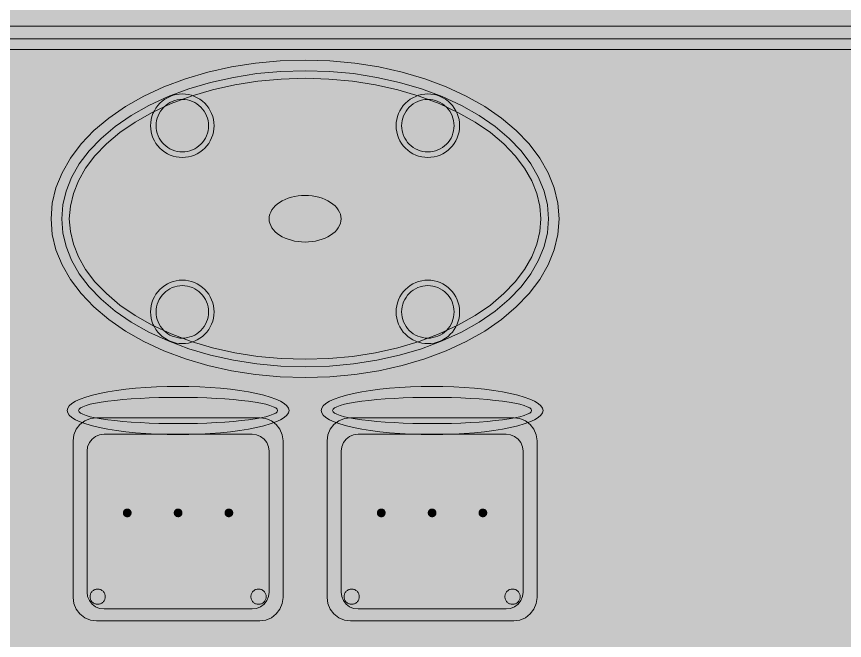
# Model space of a CAD drawing. Header units: metres. Extents: x 2172.2 to 2210.6, y 415.3 to 458.1.
# Drawn here: x 2189.83 to 2191.785, y 451.395 to 452.869 of the extents above; entities that cross this region are included whole.
import ezdxf

# ---------------------------------------------------------------- set-up
doc = ezdxf.new("R2010")
doc.units = ezdxf.units.M
for name, color, linetype, lineweight in [('NC_N1_BANQUETTES', 7, 'CONTINUOUS', 13), ('NC_N1_CHAIRS', 7, 'CONTINUOUS', 13), ('NC_N1_FLOOR_DECOR', 32, 'CONTINUOUS', 13), ('NC_N1_TABLES', 7, 'CONTINUOUS', 13)]:
    doc.layers.add(name, color=color, linetype=linetype, lineweight=lineweight)

# ---------------------------------------------------------------- blocks, each defined once
blk = doc.blocks.new('NC_N1_MIXED_FLOOR_TRIANGLE_L_1')
at = {"true_color": 0xeff0ee}
h = blk.add_hatch(color=256, dxfattribs=at)
h.dxf.hatch_style = 1
h.paths.add_polyline_path([(3.3202, 19.4236), (3.3203, 19.423), (3.3205, 19.4212), (3.3209, 19.4188), (3.3217, 19.4165), (3.3226, 19.4142), (3.3238, 19.412), (3.3251, 19.41), (3.3267, 19.4081), (3.3284, 19.4064), (3.3303, 19.4048), (3.3323, 19.4034), (3.3345, 19.4023), (3.3368, 19.4013), (3.3391, 19.4006), (3.3415, 19.4001), (3.344, 19.3999), (3.3598, 19.3991), (3.3611, 19.3991), (3.4514, 19.3991), (3.4514, 11.707), (-4.3727, 19.5311), (3.3194, 19.5311), (3.3194, 19.4968), (3.3194, 19.4407), (3.3195, 19.4395), (3.3199, 19.4308)])
blk = doc.blocks.new('NC_N1_TRIANGLE_L_BANQUETTE')
at = {"true_color": 0x778fa0}
h = blk.add_hatch(color=256, dxfattribs=at)
h.dxf.hatch_style = 1
h.paths.add_polyline_path([(0.027, 0.92), (0.027, 0.929), (0.035, 0.929), (0.035, 1), (0.027, 1), (0.027, 1.009), (0.035, 1.009), (0.035, 1.08), (0.027, 1.08), (0.027, 1.089), (0.035, 1.089), (0.035, 1.16), (0.027, 1.16), (0.027, 1.169), (0.035, 1.169), (0.035, 1.24), (0.027, 1.24), (0.027, 1.249), (0.035, 1.249), (0.035, 1.32), (0.027, 1.32), (0.027, 1.329), (0.035, 1.329), (0.035, 1.4), (0.027, 1.4), (0.027, 1.409), (0.035, 1.409), (0.035, 1.48), (0.027, 1.48), (0.027, 1.489), (0.035, 1.489), (0.035, 1.56), (0.027, 1.56), (0.027, 1.569), (0.035, 1.569), (0.035, 1.64), (0.027, 1.64), (0.027, 1.649), (0.035, 1.649), (0.035, 1.72), (0.027, 1.72), (0.027, 1.729), (0.035, 1.729), (0.035, 1.8), (0.027, 1.8), (0.027, 1.809), (0.035, 1.809), (0.035, 1.88), (0.027, 1.88), (0.027, 1.889), (0.035, 1.889), (0.035, 1.96), (0.027, 1.96), (0.027, 1.969), (0.035, 1.969), (0.035, 2.04), (0.027, 2.04), (0.027, 2.049), (0.035, 2.049), (0.035, 2.12), (0.027, 2.12), (0.027, 2.129), (0.035, 2.129), (0.035, 2.2), (0.027, 2.2), (0.027, 2.209), (0.035, 2.209), (0.035, 2.28), (0.027, 2.28), (0.027, 2.289), (0.035, 2.289), (0.035, 2.36), (0.027, 2.36), (0.027, 2.369), (0.035, 2.369), (0.035, 2.44), (0.027, 2.44), (0.027, 2.449), (0.035, 2.449), (0.035, 2.52), (0.027, 2.52), (0.027, 2.529), (0.035, 2.529), (0.035, 2.6), (0.027, 2.6), (0.027, 2.609), (0.035, 2.609), (0.035, 2.68), (0.027, 2.68), (0.027, 2.689), (0.035, 2.689), (0.035, 2.76), (0.027, 2.76), (0.027, 2.769), (0.035, 2.769), (0.035, 2.84), (0.027, 2.84), (0.027, 2.849), (0.035, 2.849), (0.035, 2.92), (0.027, 2.92), (0.027, 2.929), (0.035, 2.929), (0.035, 3), (0.027, 3), (0.027, 3.009), (0.035, 3.009), (0.035, 3.08), (0.027, 3.08), (0.027, 3.089), (0.035, 3.089), (0.035, 3.16), (0.027, 3.16), (0.027, 3.169), (0.035, 3.169), (0.035, 3.24), (0.027, 3.24), (0.027, 3.249), (0.035, 3.249), (0.035, 3.32), (0.027, 3.32), (0.027, 3.329), (0.035, 3.329), (0.035, 3.4), (0.027, 3.4), (0.027, 3.409), (0.035, 3.409), (0.035, 3.48), (0.027, 3.48), (0.027, 3.489), (0.035, 3.489), (0.035, 3.56), (0.027, 3.56), (0.027, 3.569), (0.035, 3.569), (0.035, 3.64), (0.027, 3.64), (0.027, 3.649), (0.035, 3.649), (0.035, 3.72), (0.027, 3.72), (0.027, 3.729), (0.035, 3.729), (0.035, 3.8), (0.027, 3.8), (0.027, 3.809), (0.035, 3.809), (0.035, 3.88), (0.027, 3.88), (0.027, 3.889), (0.035, 3.889), (0.035, 3.96), (0.027, 3.96), (0.027, 3.969), (0.035, 3.969), (0.035, 4.04), (0.027, 4.04), (0.027, 4.049), (0.035, 4.049), (0.035, 4.12), (0.027, 4.12), (0.027, 4.129), (0.035, 4.129), (0.035, 4.2), (0.027, 4.2), (0.027, 4.209), (0.035, 4.209), (0.035, 4.28), (0.027, 4.28), (0.027, 4.289), (0.035, 4.289), (0.035, 4.35), (0.8, 4.35), (0.8, 0.8), (4.35, 0.8), (4.35, 0.035), (4.289, 0.035), (4.289, 0.027), (4.28, 0.027), (4.28, 0.035), (4.209, 0.035), (4.209, 0.027), (4.2, 0.027), (4.2, 0.035), (4.129, 0.035), (4.129, 0.027), (4.12, 0.027), (4.12, 0.035), (4.049, 0.035), (4.049, 0.027), (4.04, 0.027), (4.04, 0.035), (3.969, 0.035), (3.969, 0.027), (3.96, 0.027), (3.96, 0.035), (3.889, 0.035), (3.889, 0.027), (3.88, 0.027), (3.88, 0.035), (3.809, 0.035), (3.809, 0.027), (3.8, 0.027), (3.8, 0.035), (3.729, 0.035), (3.729, 0.027), (3.72, 0.027), (3.72, 0.035), (3.649, 0.035), (3.649, 0.027), (3.64, 0.027), (3.64, 0.035), (3.569, 0.035), (3.569, 0.027), (3.56, 0.027), (3.56, 0.035), (3.489, 0.035), (3.489, 0.027), (3.48, 0.027), (3.48, 0.035), (3.409, 0.035), (3.409, 0.027), (3.4, 0.027), (3.4, 0.035), (3.329, 0.035), (3.329, 0.027), (3.32, 0.027), (3.32, 0.035), (3.249, 0.035), (3.249, 0.027), (3.24, 0.027), (3.24, 0.035), (3.169, 0.035), (3.169, 0.027), (3.16, 0.027), (3.16, 0.035), (3.089, 0.035), (3.089, 0.027), (3.08, 0.027), (3.08, 0.035), (3.009, 0.035), (3.009, 0.027), (3, 0.027), (3, 0.035), (2.929, 0.035), (2.929, 0.027), (2.92, 0.027), (2.92, 0.035), (2.849, 0.035), (2.849, 0.027), (2.84, 0.027), (2.84, 0.035), (2.769, 0.035), (2.769, 0.027), (2.76, 0.027), (2.76, 0.035), (2.689, 0.035), (2.689, 0.027), (2.68, 0.027), (2.68, 0.035), (2.609, 0.035), (2.609, 0.027), (2.6, 0.027), (2.6, 0.035), (2.529, 0.035), (2.529, 0.027), (2.52, 0.027), (2.52, 0.035), (2.449, 0.035), (2.449, 0.027), (2.44, 0.027), (2.44, 0.035), (2.369, 0.035), (2.369, 0.027), (2.36, 0.027), (2.36, 0.035), (2.289, 0.035), (2.289, 0.027), (2.28, 0.027), (2.28, 0.035), (2.209, 0.035), (2.209, 0.027), (2.2, 0.027), (2.2, 0.035), (2.129, 0.035), (2.129, 0.027), (2.12, 0.027), (2.12, 0.035), (2.049, 0.035), (2.049, 0.027), (2.04, 0.027), (2.04, 0.035), (1.969, 0.035), (1.969, 0.027), (1.96, 0.027), (1.96, 0.035), (1.889, 0.035), (1.889, 0.027), (1.88, 0.027), (1.88, 0.035), (1.809, 0.035), (1.809, 0.027), (1.8, 0.027), (1.8, 0.035), (1.729, 0.035), (1.729, 0.027), (1.72, 0.027), (1.72, 0.035), (1.649, 0.035), (1.649, 0.027), (1.64, 0.027), (1.64, 0.035), (1.569, 0.035), (1.569, 0.027), (1.56, 0.027), (1.56, 0.035), (1.489, 0.035), (1.489, 0.027), (1.48, 0.027), (1.48, 0.035), (1.409, 0.035), (1.409, 0.027), (1.4, 0.027), (1.4, 0.035), (1.329, 0.035), (1.329, 0.027), (1.32, 0.027), (1.32, 0.035), (1.249, 0.035), (1.249, 0.027), (1.24, 0.027), (1.24, 0.035), (1.169, 0.035), (1.169, 0.027), (1.16, 0.027), (1.16, 0.035), (1.089, 0.035), (1.089, 0.027), (1.08, 0.027), (1.08, 0.035), (1.009, 0.035), (1.009, 0.027), (1, 0.027), (1, 0.035), (0.929, 0.035), (0.929, 0.027), (0.92, 0.027), (0.92, 0.035), (0.849, 0.035), (0.849, 0.027), (0.84, 0.027), (0.84, 0.035), (0.769, 0.035), (0.769, 0.027), (0.76, 0.027), (0.76, 0.035), (0.689, 0.035), (0.689, 0.027), (0.68, 0.027), (0.68, 0.035), (0.609, 0.035), (0.609, 0.027), (0.6, 0.027), (0.6, 0.035), (0.529, 0.035), (0.529, 0.027), (0.52, 0.027), (0.52, 0.035), (0.45, 0.035), (0.45, 0.048), (0.448, 0.048), (0.448, 0.092), (0.45, 0.092), (0.45, 0.45), (0.035, 0.45), (0.035, 0.52), (0.027, 0.52), (0.027, 0.529), (0.035, 0.529), (0.035, 0.6), (0.027, 0.6), (0.027, 0.609), (0.035, 0.609), (0.035, 0.68), (0.027, 0.68), (0.027, 0.689), (0.035, 0.689), (0.035, 0.76), (0.027, 0.76), (0.027, 0.769), (0.035, 0.769), (0.035, 0.84), (0.027, 0.84), (0.027, 0.849), (0.035, 0.849), (0.035, 0.92)])
at = {"color": 0, "linetype": 'CONTINUOUS', "lineweight": -2, "true_color": 0x2d3540}
blk.add_lwpolyline([(0.8, 4.35), (0.8, 0.8), (4.35, 0.8)], dxfattribs=at)
at = {"color": 0, "linetype": 'CONTINUOUS', "lineweight": -2, "true_color": 0xa38246}
for points in [[(0.775, 4.325), (0.775, 0.8), (0.7751, 0.7975), (0.7755, 0.7951), (0.7761, 0.7927), (0.7769, 0.7904), (0.778, 0.7882), (0.7792, 0.7861), (0.7807, 0.7841), (0.7823, 0.7823), (0.7841, 0.7807), (0.7861, 0.7792), (0.7882, 0.778), (0.7904, 0.7769), (0.7927, 0.7761), (0.7951, 0.7755), (0.7975, 0.7751), (0.8, 0.775), (4.325, 0.775)], [(0.745, 4.295), (0.745, 0.8), (0.7453, 0.7946), (0.7461, 0.7893), (0.7474, 0.784), (0.7492, 0.779), (0.7515, 0.7741), (0.7543, 0.7694), (0.7575, 0.7651), (0.7611, 0.7611), (0.7651, 0.7575), (0.7694, 0.7543), (0.7741, 0.7515), (0.779, 0.7492), (0.784, 0.7474), (0.7893, 0.7461), (0.7946, 0.7453), (0.8, 0.745), (4.295, 0.745)]]:
    blk.add_lwpolyline(points, dxfattribs=at)
blk = doc.blocks.new('NC_N1_DINING_2')
at = {"true_color": 0xf6f5ef}
h = blk.add_hatch(color=256, dxfattribs=at)
h.dxf.hatch_style = 1
h.paths.add_polyline_path([(0.6, 0), (0.5971, 0.0368), (0.5885, 0.0732), (0.5742, 0.1089), (0.5543, 0.1435), (0.5292, 0.1768), (0.4989, 0.2083), (0.4638, 0.2379), (0.4243, 0.2652), (0.3806, 0.2899), (0.3333, 0.3118), (0.2828, 0.3307), (0.2296, 0.3465), (0.1742, 0.3589), (0.1171, 0.3678), (0.0588, 0.3732), (0, 0.375), (-0.0588, 0.3732), (-0.1171, 0.3678), (-0.1742, 0.3589), (-0.2296, 0.3465), (-0.2828, 0.3307), (-0.3333, 0.3118), (-0.3806, 0.2899), (-0.4243, 0.2652), (-0.4638, 0.2379), (-0.4989, 0.2083), (-0.5292, 0.1768), (-0.5543, 0.1435), (-0.5742, 0.1089), (-0.5885, 0.0732), (-0.5971, 0.0368), (-0.6, 0), (-0.5971, -0.0368), (-0.5885, -0.0732), (-0.5742, -0.1089), (-0.5543, -0.1435), (-0.5292, -0.1768), (-0.4989, -0.2083), (-0.4638, -0.2379), (-0.4243, -0.2652), (-0.3806, -0.2899), (-0.3333, -0.3118), (-0.2828, -0.3307), (-0.2296, -0.3465), (-0.1742, -0.3589), (-0.1171, -0.3678), (-0.0588, -0.3732), (0, -0.375), (0.0588, -0.3732), (0.1171, -0.3678), (0.1742, -0.3589), (0.2296, -0.3465), (0.2828, -0.3307), (0.3333, -0.3118), (0.3806, -0.2899), (0.4243, -0.2652), (0.4638, -0.2379), (0.4989, -0.2083), (0.5292, -0.1768), (0.5543, -0.1435), (0.5742, -0.1089), (0.5885, -0.0732), (0.5971, -0.0368)])
at = {"color": 0, "linetype": 'CONTINUOUS', "lineweight": -2, "true_color": 0x2d3540}
blk.add_lwpolyline([(0.6, 0), (0.5971, 0.0368), (0.5885, 0.0732), (0.5742, 0.1089), (0.5543, 0.1435), (0.5292, 0.1768), (0.4989, 0.2083), (0.4638, 0.2379), (0.4243, 0.2652), (0.3806, 0.2899), (0.3333, 0.3118), (0.2828, 0.3307), (0.2296, 0.3465), (0.1742, 0.3589), (0.1171, 0.3678), (0.0588, 0.3732), (0, 0.375), (-0.0588, 0.3732), (-0.1171, 0.3678), (-0.1742, 0.3589), (-0.2296, 0.3465), (-0.2828, 0.3307), (-0.3333, 0.3118), (-0.3806, 0.2899), (-0.4243, 0.2652), (-0.4638, 0.2379), (-0.4989, 0.2083), (-0.5292, 0.1768), (-0.5543, 0.1435), (-0.5742, 0.1089), (-0.5885, 0.0732), (-0.5971, 0.0368), (-0.6, 0), (-0.5971, -0.0368), (-0.5885, -0.0732), (-0.5742, -0.1089), (-0.5543, -0.1435), (-0.5292, -0.1768), (-0.4989, -0.2083), (-0.4638, -0.2379), (-0.4243, -0.2652), (-0.3806, -0.2899), (-0.3333, -0.3118), (-0.2828, -0.3307), (-0.2296, -0.3465), (-0.1742, -0.3589), (-0.1171, -0.3678), (-0.0588, -0.3732), (0, -0.375), (0.0588, -0.3732), (0.1171, -0.3678), (0.1742, -0.3589), (0.2296, -0.3465), (0.2828, -0.3307), (0.3333, -0.3118), (0.3806, -0.2899), (0.4243, -0.2652), (0.4638, -0.2379), (0.4989, -0.2083), (0.5292, -0.1768), (0.5543, -0.1435), (0.5742, -0.1089), (0.5885, -0.0732), (0.5971, -0.0368)], close=True, dxfattribs=at)
at = {"color": 0, "linetype": 'CONTINUOUS', "lineweight": -2, "true_color": 0xa38246}
for points in [[(0.5749, 0), (0.5723, -0.0329), (0.5646, -0.0656), (0.5516, -0.0979), (0.5334, -0.1297), (0.5101, -0.1605), (0.4818, -0.1901), (0.4486, -0.218), (0.411, -0.244), (0.3692, -0.2676), (0.3237, -0.2887), (0.2749, -0.307), (0.2233, -0.3222), (0.1695, -0.3343), (0.114, -0.343), (0.0573, -0.3482), (0, -0.35), (-0.0573, -0.3482), (-0.114, -0.343), (-0.1695, -0.3343), (-0.2233, -0.3222), (-0.2749, -0.307), (-0.3237, -0.2887), (-0.3692, -0.2676), (-0.411, -0.244), (-0.4486, -0.218), (-0.4818, -0.1901), (-0.5101, -0.1605), (-0.5334, -0.1297), (-0.5516, -0.0979), (-0.5646, -0.0656), (-0.5723, -0.0329), (-0.5749, 0), (-0.5723, 0.0329), (-0.5646, 0.0656), (-0.5516, 0.0979), (-0.5334, 0.1297), (-0.5101, 0.1605), (-0.4818, 0.1901), (-0.4486, 0.218), (-0.411, 0.244), (-0.3692, 0.2676), (-0.3237, 0.2887), (-0.2749, 0.307), (-0.2233, 0.3222), (-0.1695, 0.3343), (-0.114, 0.343), (-0.0573, 0.3482), (0, 0.35), (0.0573, 0.3482), (0.114, 0.343), (0.1695, 0.3343), (0.2233, 0.3222), (0.2749, 0.307), (0.3237, 0.2887), (0.3692, 0.2676), (0.411, 0.244), (0.4486, 0.218), (0.4818, 0.1901), (0.5101, 0.1605), (0.5334, 0.1297), (0.5516, 0.0979), (0.5646, 0.0656), (0.5723, 0.0329)], [(0.5569, 0), (0.5545, -0.0301), (0.5474, -0.0601), (0.5354, -0.0901), (0.5184, -0.1198), (0.4964, -0.1488), (0.4694, -0.1769), (0.4377, -0.2037), (0.4014, -0.2287), (0.361, -0.2516), (0.3167, -0.2721), (0.2692, -0.2899), (0.2188, -0.3048), (0.1661, -0.3166), (0.1117, -0.3251), (0.0562, -0.3303), (0, -0.332), (-0.0562, -0.3303), (-0.1117, -0.3251), (-0.1661, -0.3166), (-0.2188, -0.3048), (-0.2692, -0.2899), (-0.3167, -0.2721), (-0.361, -0.2516), (-0.4014, -0.2287), (-0.4377, -0.2037), (-0.4694, -0.1769), (-0.4964, -0.1488), (-0.5184, -0.1198), (-0.5354, -0.0901), (-0.5474, -0.0601), (-0.5545, -0.0301), (-0.5569, 0), (-0.5545, 0.0301), (-0.5474, 0.0601), (-0.5354, 0.0901), (-0.5184, 0.1198), (-0.4964, 0.1488), (-0.4694, 0.1769), (-0.4377, 0.2037), (-0.4014, 0.2287), (-0.361, 0.2516), (-0.3167, 0.2721), (-0.2692, 0.2899), (-0.2188, 0.3048), (-0.1661, 0.3166), (-0.1117, 0.3251), (-0.0562, 0.3303), (0, 0.332), (0.0562, 0.3303), (0.1117, 0.3251), (0.1661, 0.3166), (0.2188, 0.3048), (0.2692, 0.2899), (0.3167, 0.2721), (0.361, 0.2516), (0.4014, 0.2287), (0.4377, 0.2037), (0.4694, 0.1769), (0.4964, 0.1488), (0.5184, 0.1198), (0.5354, 0.0901), (0.5474, 0.0601), (0.5545, 0.0301)], [(-0.228, 0.22), (-0.2283, 0.2139), (-0.2292, 0.2079), (-0.2307, 0.202), (-0.2327, 0.1963), (-0.2353, 0.1908), (-0.2384, 0.1856), (-0.2421, 0.1807), (-0.2462, 0.1762), (-0.2507, 0.1721), (-0.2556, 0.1684), (-0.2608, 0.1653), (-0.2663, 0.1627), (-0.272, 0.1607), (-0.2779, 0.1592), (-0.2839, 0.1583), (-0.29, 0.158), (-0.2961, 0.1583), (-0.3021, 0.1592), (-0.308, 0.1607), (-0.3137, 0.1627), (-0.3192, 0.1653), (-0.3244, 0.1684), (-0.3293, 0.1721), (-0.3338, 0.1762), (-0.3379, 0.1807), (-0.3416, 0.1856), (-0.3447, 0.1908), (-0.3473, 0.1963), (-0.3493, 0.202), (-0.3508, 0.2079), (-0.3517, 0.2139), (-0.352, 0.22), (-0.3517, 0.2261), (-0.3508, 0.2321), (-0.3493, 0.238), (-0.3473, 0.2437), (-0.3447, 0.2492), (-0.3416, 0.2544), (-0.3379, 0.2593), (-0.3338, 0.2638), (-0.3293, 0.2679), (-0.3244, 0.2716), (-0.3192, 0.2747), (-0.3137, 0.2773), (-0.308, 0.2793), (-0.3021, 0.2808), (-0.2961, 0.2817), (-0.29, 0.282), (-0.2839, 0.2817), (-0.2779, 0.2808), (-0.272, 0.2793), (-0.2663, 0.2773), (-0.2608, 0.2747), (-0.2556, 0.2716), (-0.2507, 0.2679), (-0.2462, 0.2638), (-0.2421, 0.2593), (-0.2384, 0.2544), (-0.2353, 0.2492), (-0.2327, 0.2437), (-0.2307, 0.238), (-0.2292, 0.2321), (-0.2283, 0.2261)], [(0.352, 0.22), (0.3517, 0.2139), (0.3508, 0.2079), (0.3493, 0.202), (0.3473, 0.1963), (0.3447, 0.1908), (0.3416, 0.1856), (0.3379, 0.1807), (0.3338, 0.1762), (0.3293, 0.1721), (0.3244, 0.1684), (0.3192, 0.1653), (0.3137, 0.1627), (0.308, 0.1607), (0.3021, 0.1592), (0.2961, 0.1583), (0.29, 0.158), (0.2839, 0.1583), (0.2779, 0.1592), (0.272, 0.1607), (0.2663, 0.1627), (0.2608, 0.1653), (0.2556, 0.1684), (0.2507, 0.1721), (0.2462, 0.1762), (0.2421, 0.1807), (0.2384, 0.1856), (0.2353, 0.1908), (0.2327, 0.1963), (0.2307, 0.202), (0.2292, 0.2079), (0.2283, 0.2139), (0.228, 0.22), (0.2283, 0.2261), (0.2292, 0.2321), (0.2307, 0.238), (0.2327, 0.2437), (0.2353, 0.2492), (0.2384, 0.2544), (0.2421, 0.2593), (0.2462, 0.2638), (0.2507, 0.2679), (0.2556, 0.2716), (0.2608, 0.2747), (0.2663, 0.2773), (0.272, 0.2793), (0.2779, 0.2808), (0.2839, 0.2817), (0.29, 0.282), (0.2961, 0.2817), (0.3021, 0.2808), (0.308, 0.2793), (0.3137, 0.2773), (0.3192, 0.2747), (0.3244, 0.2716), (0.3293, 0.2679), (0.3338, 0.2638), (0.3379, 0.2593), (0.3416, 0.2544), (0.3447, 0.2492), (0.3473, 0.2437), (0.3493, 0.238), (0.3508, 0.2321), (0.3517, 0.2261)], [(0.085, 0), (0.0846, 0.0054), (0.0834, 0.0107), (0.0813, 0.016), (0.0785, 0.021), (0.075, 0.0259), (0.0707, 0.0306), (0.0657, 0.0349), (0.0601, 0.0389), (0.0539, 0.0425), (0.0472, 0.0457), (0.0401, 0.0485), (0.0325, 0.0508), (0.0247, 0.0526), (0.0166, 0.0539), (0.0083, 0.0547), (0, 0.055), (-0.0083, 0.0547), (-0.0166, 0.0539), (-0.0247, 0.0526), (-0.0325, 0.0508), (-0.0401, 0.0485), (-0.0472, 0.0457), (-0.0539, 0.0425), (-0.0601, 0.0389), (-0.0657, 0.0349), (-0.0707, 0.0306), (-0.075, 0.0259), (-0.0785, 0.021), (-0.0813, 0.016), (-0.0834, 0.0107), (-0.0846, 0.0054), (-0.085, 0), (-0.0846, -0.0054), (-0.0834, -0.0107), (-0.0813, -0.016), (-0.0785, -0.021), (-0.075, -0.0259), (-0.0707, -0.0306), (-0.0657, -0.0349), (-0.0601, -0.0389), (-0.0539, -0.0425), (-0.0472, -0.0457), (-0.0401, -0.0485), (-0.0325, -0.0508), (-0.0247, -0.0526), (-0.0166, -0.0539), (-0.0083, -0.0547), (0, -0.055), (0.0083, -0.0547), (0.0166, -0.0539), (0.0247, -0.0526), (0.0325, -0.0508), (0.0401, -0.0485), (0.0472, -0.0457), (0.0539, -0.0425), (0.0601, -0.0389), (0.0657, -0.0349), (0.0707, -0.0306), (0.075, -0.0259), (0.0785, -0.021), (0.0813, -0.016), (0.0834, -0.0107), (0.0846, -0.0054)], [(-0.228, -0.22), (-0.2283, -0.2261), (-0.2292, -0.2321), (-0.2307, -0.238), (-0.2327, -0.2437), (-0.2353, -0.2492), (-0.2384, -0.2544), (-0.2421, -0.2593), (-0.2462, -0.2638), (-0.2507, -0.2679), (-0.2556, -0.2716), (-0.2608, -0.2747), (-0.2663, -0.2773), (-0.272, -0.2793), (-0.2779, -0.2808), (-0.2839, -0.2817), (-0.29, -0.282), (-0.2961, -0.2817), (-0.3021, -0.2808), (-0.308, -0.2793), (-0.3137, -0.2773), (-0.3192, -0.2747), (-0.3244, -0.2716), (-0.3293, -0.2679), (-0.3338, -0.2638), (-0.3379, -0.2593), (-0.3416, -0.2544), (-0.3447, -0.2492), (-0.3473, -0.2437), (-0.3493, -0.238), (-0.3508, -0.2321), (-0.3517, -0.2261), (-0.352, -0.22), (-0.3517, -0.2139), (-0.3508, -0.2079), (-0.3493, -0.202), (-0.3473, -0.1963), (-0.3447, -0.1908), (-0.3416, -0.1856), (-0.3379, -0.1807), (-0.3338, -0.1762), (-0.3293, -0.1721), (-0.3244, -0.1684), (-0.3192, -0.1653), (-0.3137, -0.1627), (-0.308, -0.1607), (-0.3021, -0.1592), (-0.2961, -0.1583), (-0.29, -0.158), (-0.2839, -0.1583), (-0.2779, -0.1592), (-0.272, -0.1607), (-0.2663, -0.1627), (-0.2608, -0.1653), (-0.2556, -0.1684), (-0.2507, -0.1721), (-0.2462, -0.1762), (-0.2421, -0.1807), (-0.2384, -0.1856), (-0.2353, -0.1908), (-0.2327, -0.1963), (-0.2307, -0.202), (-0.2292, -0.2079), (-0.2283, -0.2139)], [(0.352, -0.22), (0.3517, -0.2261), (0.3508, -0.2321), (0.3493, -0.238), (0.3473, -0.2437), (0.3447, -0.2492), (0.3416, -0.2544), (0.3379, -0.2593), (0.3338, -0.2638), (0.3293, -0.2679), (0.3244, -0.2716), (0.3192, -0.2747), (0.3137, -0.2773), (0.308, -0.2793), (0.3021, -0.2808), (0.2961, -0.2817), (0.29, -0.282), (0.2839, -0.2817), (0.2779, -0.2808), (0.272, -0.2793), (0.2663, -0.2773), (0.2608, -0.2747), (0.2556, -0.2716), (0.2507, -0.2679), (0.2462, -0.2638), (0.2421, -0.2593), (0.2384, -0.2544), (0.2353, -0.2492), (0.2327, -0.2437), (0.2307, -0.238), (0.2292, -0.2321), (0.2283, -0.2261), (0.228, -0.22), (0.2283, -0.2139), (0.2292, -0.2079), (0.2307, -0.202), (0.2327, -0.1963), (0.2353, -0.1908), (0.2384, -0.1856), (0.2421, -0.1807), (0.2462, -0.1762), (0.2507, -0.1721), (0.2556, -0.1684), (0.2608, -0.1653), (0.2663, -0.1627), (0.272, -0.1607), (0.2779, -0.1592), (0.2839, -0.1583), (0.29, -0.158), (0.2961, -0.1583), (0.3021, -0.1592), (0.308, -0.1607), (0.3137, -0.1627), (0.3192, -0.1653), (0.3244, -0.1684), (0.3293, -0.1721), (0.3338, -0.1762), (0.3379, -0.1807), (0.3416, -0.1856), (0.3447, -0.1908), (0.3473, -0.1963), (0.3493, -0.202), (0.3508, -0.2079), (0.3517, -0.2139)]]:
    blk.add_lwpolyline(points, close=True, dxfattribs=at)
at = {"color": 0, "linetype": 'CONTINUOUS', "lineweight": -2, "true_color": 0x89939a}
for points in [[(-0.215, 0.22), (-0.2154, 0.2126), (-0.2164, 0.2054), (-0.2182, 0.1982), (-0.2207, 0.1913), (-0.2239, 0.1846), (-0.2276, 0.1783), (-0.232, 0.1724), (-0.237, 0.167), (-0.2424, 0.162), (-0.2483, 0.1576), (-0.2546, 0.1539), (-0.2613, 0.1507), (-0.2682, 0.1482), (-0.2754, 0.1464), (-0.2826, 0.1454), (-0.29, 0.145), (-0.2974, 0.1454), (-0.3046, 0.1464), (-0.3118, 0.1482), (-0.3187, 0.1507), (-0.3254, 0.1539), (-0.3317, 0.1576), (-0.3376, 0.162), (-0.343, 0.167), (-0.348, 0.1724), (-0.3524, 0.1783), (-0.3561, 0.1846), (-0.3593, 0.1913), (-0.3618, 0.1982), (-0.3636, 0.2054), (-0.3646, 0.2126), (-0.365, 0.22), (-0.3646, 0.2274), (-0.3636, 0.2346), (-0.3618, 0.2418), (-0.3593, 0.2487), (-0.3561, 0.2554), (-0.3524, 0.2617), (-0.348, 0.2676), (-0.343, 0.273), (-0.3376, 0.278), (-0.3317, 0.2824), (-0.3254, 0.2861), (-0.3187, 0.2893), (-0.3118, 0.2918), (-0.3046, 0.2936), (-0.2974, 0.2946), (-0.29, 0.295), (-0.2826, 0.2946), (-0.2754, 0.2936), (-0.2682, 0.2918), (-0.2613, 0.2893), (-0.2546, 0.2861), (-0.2483, 0.2824), (-0.2424, 0.278), (-0.237, 0.273), (-0.232, 0.2676), (-0.2276, 0.2617), (-0.2239, 0.2554), (-0.2207, 0.2487), (-0.2182, 0.2418), (-0.2164, 0.2346), (-0.2154, 0.2274)], [(0.365, 0.22), (0.3646, 0.2126), (0.3636, 0.2054), (0.3618, 0.1982), (0.3593, 0.1913), (0.3561, 0.1846), (0.3524, 0.1783), (0.348, 0.1724), (0.343, 0.167), (0.3376, 0.162), (0.3317, 0.1576), (0.3254, 0.1539), (0.3187, 0.1507), (0.3118, 0.1482), (0.3046, 0.1464), (0.2974, 0.1454), (0.29, 0.145), (0.2826, 0.1454), (0.2754, 0.1464), (0.2682, 0.1482), (0.2613, 0.1507), (0.2546, 0.1539), (0.2483, 0.1576), (0.2424, 0.162), (0.237, 0.167), (0.232, 0.1724), (0.2276, 0.1783), (0.2239, 0.1846), (0.2207, 0.1913), (0.2182, 0.1982), (0.2164, 0.2054), (0.2154, 0.2126), (0.215, 0.22), (0.2154, 0.2274), (0.2164, 0.2346), (0.2182, 0.2418), (0.2207, 0.2487), (0.2239, 0.2554), (0.2276, 0.2617), (0.232, 0.2676), (0.237, 0.273), (0.2424, 0.278), (0.2483, 0.2824), (0.2546, 0.2861), (0.2613, 0.2893), (0.2682, 0.2918), (0.2754, 0.2936), (0.2826, 0.2946), (0.29, 0.295), (0.2974, 0.2946), (0.3046, 0.2936), (0.3118, 0.2918), (0.3187, 0.2893), (0.3254, 0.2861), (0.3317, 0.2824), (0.3376, 0.278), (0.343, 0.273), (0.348, 0.2676), (0.3524, 0.2617), (0.3561, 0.2554), (0.3593, 0.2487), (0.3618, 0.2418), (0.3636, 0.2346), (0.3646, 0.2274)], [(-0.215, -0.22), (-0.2154, -0.2274), (-0.2164, -0.2346), (-0.2182, -0.2418), (-0.2207, -0.2487), (-0.2239, -0.2554), (-0.2276, -0.2617), (-0.232, -0.2676), (-0.237, -0.273), (-0.2424, -0.278), (-0.2483, -0.2824), (-0.2546, -0.2861), (-0.2613, -0.2893), (-0.2682, -0.2918), (-0.2754, -0.2936), (-0.2826, -0.2946), (-0.29, -0.295), (-0.2974, -0.2946), (-0.3046, -0.2936), (-0.3118, -0.2918), (-0.3187, -0.2893), (-0.3254, -0.2861), (-0.3317, -0.2824), (-0.3376, -0.278), (-0.343, -0.273), (-0.348, -0.2676), (-0.3524, -0.2617), (-0.3561, -0.2554), (-0.3593, -0.2487), (-0.3618, -0.2418), (-0.3636, -0.2346), (-0.3646, -0.2274), (-0.365, -0.22), (-0.3646, -0.2126), (-0.3636, -0.2054), (-0.3618, -0.1982), (-0.3593, -0.1913), (-0.3561, -0.1846), (-0.3524, -0.1783), (-0.348, -0.1724), (-0.343, -0.167), (-0.3376, -0.162), (-0.3317, -0.1576), (-0.3254, -0.1539), (-0.3187, -0.1507), (-0.3118, -0.1482), (-0.3046, -0.1464), (-0.2974, -0.1454), (-0.29, -0.145), (-0.2826, -0.1454), (-0.2754, -0.1464), (-0.2682, -0.1482), (-0.2613, -0.1507), (-0.2546, -0.1539), (-0.2483, -0.1576), (-0.2424, -0.162), (-0.237, -0.167), (-0.232, -0.1724), (-0.2276, -0.1783), (-0.2239, -0.1846), (-0.2207, -0.1913), (-0.2182, -0.1982), (-0.2164, -0.2054), (-0.2154, -0.2126)], [(0.365, -0.22), (0.3646, -0.2274), (0.3636, -0.2346), (0.3618, -0.2418), (0.3593, -0.2487), (0.3561, -0.2554), (0.3524, -0.2617), (0.348, -0.2676), (0.343, -0.273), (0.3376, -0.278), (0.3317, -0.2824), (0.3254, -0.2861), (0.3187, -0.2893), (0.3118, -0.2918), (0.3046, -0.2936), (0.2974, -0.2946), (0.29, -0.295), (0.2826, -0.2946), (0.2754, -0.2936), (0.2682, -0.2918), (0.2613, -0.2893), (0.2546, -0.2861), (0.2483, -0.2824), (0.2424, -0.278), (0.237, -0.273), (0.232, -0.2676), (0.2276, -0.2617), (0.2239, -0.2554), (0.2207, -0.2487), (0.2182, -0.2418), (0.2164, -0.2346), (0.2154, -0.2274), (0.215, -0.22), (0.2154, -0.2126), (0.2164, -0.2054), (0.2182, -0.1982), (0.2207, -0.1913), (0.2239, -0.1846), (0.2276, -0.1783), (0.232, -0.1724), (0.237, -0.167), (0.2424, -0.162), (0.2483, -0.1576), (0.2546, -0.1539), (0.2613, -0.1507), (0.2682, -0.1482), (0.2754, -0.1464), (0.2826, -0.1454), (0.29, -0.145), (0.2974, -0.1454), (0.3046, -0.1464), (0.3118, -0.1482), (0.3187, -0.1507), (0.3254, -0.1539), (0.3317, -0.1576), (0.3376, -0.162), (0.343, -0.167), (0.348, -0.1724), (0.3524, -0.1783), (0.3561, -0.1846), (0.3593, -0.1913), (0.3618, -0.1982), (0.3636, -0.2054), (0.3646, -0.2126)]]:
    blk.add_lwpolyline(points, close=True, dxfattribs=at)
blk = doc.blocks.new('NC_N1_CHAIR_IVORY')
at = {"true_color": 0xf6f5ef}
h = blk.add_hatch(color=256, dxfattribs=at)
h.dxf.hatch_style = 1
h.paths.add_polyline_path([(0.262, 0.222), (0.2607, 0.2276), (0.257, 0.2331), (0.2507, 0.2385), (0.2421, 0.2438), (0.2311, 0.2489), (0.2178, 0.2537), (0.2025, 0.2582), (0.1853, 0.2623), (0.1662, 0.2661), (0.1456, 0.2694), (0.1235, 0.2723), (0.1003, 0.2747), (0.0761, 0.2765), (0.0511, 0.2779), (0.0257, 0.2787), (0, 0.279), (-0.0257, 0.2787), (-0.0511, 0.2779), (-0.0761, 0.2765), (-0.1003, 0.2747), (-0.1235, 0.2723), (-0.1456, 0.2694), (-0.1662, 0.2661), (-0.1853, 0.2623), (-0.2025, 0.2582), (-0.2178, 0.2537), (-0.2311, 0.2489), (-0.2421, 0.2438), (-0.2507, 0.2385), (-0.257, 0.2331), (-0.2607, 0.2276), (-0.262, 0.222), (-0.2607, 0.2164), (-0.257, 0.2109), (-0.2507, 0.2055), (-0.2421, 0.2002), (-0.2311, 0.1951), (-0.2178, 0.1903), (-0.2025, 0.1858), (-0.1853, 0.1817), (-0.1662, 0.1779), (-0.1456, 0.1746), (-0.1235, 0.1717), (-0.1003, 0.1693), (-0.0761, 0.1675), (-0.0511, 0.1661), (-0.0257, 0.1653), (0, 0.165), (0.0257, 0.1653), (0.0511, 0.1661), (0.0761, 0.1675), (0.1003, 0.1693), (0.1235, 0.1717), (0.1456, 0.1746), (0.1662, 0.1779), (0.1853, 0.1817), (0.2025, 0.1858), (0.2178, 0.1903), (0.2311, 0.1951), (0.2421, 0.2002), (0.2507, 0.2055), (0.257, 0.2109), (0.2607, 0.2164)])
at = {"true_color": 0xdbe4e9}
h = blk.add_hatch(color=256, dxfattribs=at)
h.dxf.hatch_style = 1
h.paths.add_polyline_path([(0.193, -0.275), (-0.193, -0.275), (-0.2072, -0.2731), (-0.2205, -0.2676), (-0.2319, -0.2589), (-0.2406, -0.2475), (-0.2461, -0.2342), (-0.248, -0.22), (-0.248, 0.15), (-0.2461, 0.1642), (-0.2406, 0.1775), (-0.2319, 0.1889), (-0.2205, 0.1976), (-0.2072, 0.2031), (-0.193, 0.205), (0.193, 0.205), (0.2072, 0.2031), (0.2205, 0.1976), (0.2319, 0.1889), (0.2406, 0.1775), (0.2461, 0.1642), (0.248, 0.15), (0.248, -0.22), (0.2461, -0.2342), (0.2406, -0.2475), (0.2319, -0.2589), (0.2205, -0.2676), (0.2072, -0.2731)])
at = {"true_color": 0xa38246}
h = blk.add_hatch(color=256, dxfattribs=at)
h.dxf.hatch_style = 1
h.paths.add_polyline_path([(-0.111, -0.02), (-0.111, -0.0209), (-0.1112, -0.0218), (-0.1114, -0.0226), (-0.1117, -0.0234), (-0.1121, -0.0242), (-0.1125, -0.025), (-0.113, -0.0257), (-0.1136, -0.0264), (-0.1143, -0.027), (-0.115, -0.0275), (-0.1158, -0.0279), (-0.1166, -0.0283), (-0.1174, -0.0286), (-0.1182, -0.0288), (-0.1191, -0.029), (-0.12, -0.029), (-0.1209, -0.029), (-0.1218, -0.0288), (-0.1226, -0.0286), (-0.1234, -0.0283), (-0.1242, -0.0279), (-0.125, -0.0275), (-0.1257, -0.027), (-0.1264, -0.0264), (-0.127, -0.0257), (-0.1275, -0.025), (-0.1279, -0.0242), (-0.1283, -0.0234), (-0.1286, -0.0226), (-0.1288, -0.0218), (-0.129, -0.0209), (-0.129, -0.02), (-0.129, -0.0191), (-0.1288, -0.0182), (-0.1286, -0.0174), (-0.1283, -0.0166), (-0.1279, -0.0158), (-0.1275, -0.015), (-0.127, -0.0143), (-0.1264, -0.0136), (-0.1257, -0.013), (-0.125, -0.0125), (-0.1242, -0.0121), (-0.1234, -0.0117), (-0.1226, -0.0114), (-0.1218, -0.0112), (-0.1209, -0.011), (-0.12, -0.011), (-0.1191, -0.011), (-0.1182, -0.0112), (-0.1174, -0.0114), (-0.1166, -0.0117), (-0.1158, -0.0121), (-0.115, -0.0125), (-0.1143, -0.013), (-0.1136, -0.0136), (-0.113, -0.0143), (-0.1125, -0.015), (-0.1121, -0.0158), (-0.1117, -0.0166), (-0.1114, -0.0174), (-0.1112, -0.0182), (-0.111, -0.0191)])
h = blk.add_hatch(color=256, dxfattribs=at)
h.dxf.hatch_style = 1
h.paths.add_polyline_path([(0.009, -0.02), (0.009, -0.0209), (0.0088, -0.0218), (0.0086, -0.0226), (0.0083, -0.0234), (0.0079, -0.0242), (0.0075, -0.025), (0.007, -0.0257), (0.0064, -0.0264), (0.0057, -0.027), (0.005, -0.0275), (0.0042, -0.0279), (0.0034, -0.0283), (0.0026, -0.0286), (0.0018, -0.0288), (0.0009, -0.029), (0, -0.029), (-0.0009, -0.029), (-0.0018, -0.0288), (-0.0026, -0.0286), (-0.0034, -0.0283), (-0.0042, -0.0279), (-0.005, -0.0275), (-0.0057, -0.027), (-0.0064, -0.0264), (-0.007, -0.0257), (-0.0075, -0.025), (-0.0079, -0.0242), (-0.0083, -0.0234), (-0.0086, -0.0226), (-0.0088, -0.0218), (-0.009, -0.0209), (-0.009, -0.02), (-0.009, -0.0191), (-0.0088, -0.0182), (-0.0086, -0.0174), (-0.0083, -0.0166), (-0.0079, -0.0158), (-0.0075, -0.015), (-0.007, -0.0143), (-0.0064, -0.0136), (-0.0057, -0.013), (-0.005, -0.0125), (-0.0042, -0.0121), (-0.0034, -0.0117), (-0.0026, -0.0114), (-0.0018, -0.0112), (-0.0009, -0.011), (0, -0.011), (0.0009, -0.011), (0.0018, -0.0112), (0.0026, -0.0114), (0.0034, -0.0117), (0.0042, -0.0121), (0.005, -0.0125), (0.0057, -0.013), (0.0064, -0.0136), (0.007, -0.0143), (0.0075, -0.015), (0.0079, -0.0158), (0.0083, -0.0166), (0.0086, -0.0174), (0.0088, -0.0182), (0.009, -0.0191)])
h = blk.add_hatch(color=256, dxfattribs=at)
h.dxf.hatch_style = 1
h.paths.add_polyline_path([(0.129, -0.02), (0.129, -0.0209), (0.1288, -0.0218), (0.1286, -0.0226), (0.1283, -0.0234), (0.1279, -0.0242), (0.1275, -0.025), (0.127, -0.0257), (0.1264, -0.0264), (0.1257, -0.027), (0.125, -0.0275), (0.1242, -0.0279), (0.1234, -0.0283), (0.1226, -0.0286), (0.1218, -0.0288), (0.1209, -0.029), (0.12, -0.029), (0.1191, -0.029), (0.1182, -0.0288), (0.1174, -0.0286), (0.1166, -0.0283), (0.1158, -0.0279), (0.115, -0.0275), (0.1143, -0.027), (0.1136, -0.0264), (0.113, -0.0257), (0.1125, -0.025), (0.1121, -0.0242), (0.1117, -0.0234), (0.1114, -0.0226), (0.1112, -0.0218), (0.111, -0.0209), (0.111, -0.02), (0.111, -0.0191), (0.1112, -0.0182), (0.1114, -0.0174), (0.1117, -0.0166), (0.1121, -0.0158), (0.1125, -0.015), (0.113, -0.0143), (0.1136, -0.0136), (0.1143, -0.013), (0.115, -0.0125), (0.1158, -0.0121), (0.1166, -0.0117), (0.1174, -0.0114), (0.1182, -0.0112), (0.1191, -0.011), (0.12, -0.011), (0.1209, -0.011), (0.1218, -0.0112), (0.1226, -0.0114), (0.1234, -0.0117), (0.1242, -0.0121), (0.125, -0.0125), (0.1257, -0.013), (0.1264, -0.0136), (0.127, -0.0143), (0.1275, -0.015), (0.1279, -0.0158), (0.1283, -0.0166), (0.1286, -0.0174), (0.1288, -0.0182), (0.129, -0.0191)])
h = blk.add_hatch(color=256, dxfattribs=at)
h.dxf.hatch_style = 1
h.paths.add_polyline_path([(-0.172, -0.218), (-0.1721, -0.2198), (-0.1723, -0.2215), (-0.1728, -0.2232), (-0.1734, -0.2249), (-0.1741, -0.2265), (-0.175, -0.228), (-0.1761, -0.2294), (-0.1773, -0.2307), (-0.1786, -0.2319), (-0.18, -0.233), (-0.1815, -0.2339), (-0.1831, -0.2346), (-0.1848, -0.2352), (-0.1865, -0.2357), (-0.1882, -0.2359), (-0.19, -0.236), (-0.1918, -0.2359), (-0.1935, -0.2357), (-0.1952, -0.2352), (-0.1969, -0.2346), (-0.1985, -0.2339), (-0.2, -0.233), (-0.2014, -0.2319), (-0.2027, -0.2307), (-0.2039, -0.2294), (-0.205, -0.228), (-0.2059, -0.2265), (-0.2066, -0.2249), (-0.2072, -0.2232), (-0.2077, -0.2215), (-0.2079, -0.2198), (-0.208, -0.218), (-0.2079, -0.2162), (-0.2077, -0.2145), (-0.2072, -0.2128), (-0.2066, -0.2111), (-0.2059, -0.2095), (-0.205, -0.208), (-0.2039, -0.2066), (-0.2027, -0.2053), (-0.2014, -0.2041), (-0.2, -0.203), (-0.1985, -0.2021), (-0.1969, -0.2014), (-0.1952, -0.2008), (-0.1935, -0.2003), (-0.1918, -0.2001), (-0.19, -0.2), (-0.1882, -0.2001), (-0.1865, -0.2003), (-0.1848, -0.2008), (-0.1831, -0.2014), (-0.1815, -0.2021), (-0.18, -0.203), (-0.1786, -0.2041), (-0.1773, -0.2053), (-0.1761, -0.2066), (-0.175, -0.208), (-0.1741, -0.2095), (-0.1734, -0.2111), (-0.1728, -0.2128), (-0.1723, -0.2145), (-0.1721, -0.2162)])
h = blk.add_hatch(color=256, dxfattribs=at)
h.dxf.hatch_style = 1
h.paths.add_polyline_path([(0.208, -0.218), (0.2079, -0.2198), (0.2077, -0.2215), (0.2072, -0.2232), (0.2066, -0.2249), (0.2059, -0.2265), (0.205, -0.228), (0.2039, -0.2294), (0.2027, -0.2307), (0.2014, -0.2319), (0.2, -0.233), (0.1985, -0.2339), (0.1969, -0.2346), (0.1952, -0.2352), (0.1935, -0.2357), (0.1918, -0.2359), (0.19, -0.236), (0.1882, -0.2359), (0.1865, -0.2357), (0.1848, -0.2352), (0.1831, -0.2346), (0.1815, -0.2339), (0.18, -0.233), (0.1786, -0.2319), (0.1773, -0.2307), (0.1761, -0.2294), (0.175, -0.228), (0.1741, -0.2265), (0.1734, -0.2249), (0.1728, -0.2232), (0.1723, -0.2215), (0.1721, -0.2198), (0.172, -0.218), (0.1721, -0.2162), (0.1723, -0.2145), (0.1728, -0.2128), (0.1734, -0.2111), (0.1741, -0.2095), (0.175, -0.208), (0.1761, -0.2066), (0.1773, -0.2053), (0.1786, -0.2041), (0.18, -0.203), (0.1815, -0.2021), (0.1831, -0.2014), (0.1848, -0.2008), (0.1865, -0.2003), (0.1882, -0.2001), (0.19, -0.2), (0.1918, -0.2001), (0.1935, -0.2003), (0.1952, -0.2008), (0.1969, -0.2014), (0.1985, -0.2021), (0.2, -0.203), (0.2014, -0.2041), (0.2027, -0.2053), (0.2039, -0.2066), (0.205, -0.208), (0.2059, -0.2095), (0.2066, -0.2111), (0.2072, -0.2128), (0.2077, -0.2145), (0.2079, -0.2162)])
at = {"color": 0, "linetype": 'CONTINUOUS', "lineweight": -2, "true_color": 0x2d3540}
for points in [[(0.262, 0.222), (0.2607, 0.2276), (0.257, 0.2331), (0.2507, 0.2385), (0.2421, 0.2438), (0.2311, 0.2489), (0.2178, 0.2537), (0.2025, 0.2582), (0.1853, 0.2623), (0.1662, 0.2661), (0.1456, 0.2694), (0.1235, 0.2723), (0.1003, 0.2747), (0.0761, 0.2765), (0.0511, 0.2779), (0.0257, 0.2787), (0, 0.279), (-0.0257, 0.2787), (-0.0511, 0.2779), (-0.0761, 0.2765), (-0.1003, 0.2747), (-0.1235, 0.2723), (-0.1456, 0.2694), (-0.1662, 0.2661), (-0.1853, 0.2623), (-0.2025, 0.2582), (-0.2178, 0.2537), (-0.2311, 0.2489), (-0.2421, 0.2438), (-0.2507, 0.2385), (-0.257, 0.2331), (-0.2607, 0.2276), (-0.262, 0.222), (-0.2607, 0.2164), (-0.257, 0.2109), (-0.2507, 0.2055), (-0.2421, 0.2002), (-0.2311, 0.1951), (-0.2178, 0.1903), (-0.2025, 0.1858), (-0.1853, 0.1817), (-0.1662, 0.1779), (-0.1456, 0.1746), (-0.1235, 0.1717), (-0.1003, 0.1693), (-0.0761, 0.1675), (-0.0511, 0.1661), (-0.0257, 0.1653), (0, 0.165), (0.0257, 0.1653), (0.0511, 0.1661), (0.0761, 0.1675), (0.1003, 0.1693), (0.1235, 0.1717), (0.1456, 0.1746), (0.1662, 0.1779), (0.1853, 0.1817), (0.2025, 0.1858), (0.2178, 0.1903), (0.2311, 0.1951), (0.2421, 0.2002), (0.2507, 0.2055), (0.257, 0.2109), (0.2607, 0.2164)], [(0.193, -0.275), (-0.193, -0.275), (-0.2072, -0.2731), (-0.2205, -0.2676), (-0.2319, -0.2589), (-0.2406, -0.2475), (-0.2461, -0.2342), (-0.248, -0.22), (-0.248, 0.15), (-0.2461, 0.1642), (-0.2406, 0.1775), (-0.2319, 0.1889), (-0.2205, 0.1976), (-0.2072, 0.2031), (-0.193, 0.205), (0.193, 0.205), (0.2072, 0.2031), (0.2205, 0.1976), (0.2319, 0.1889), (0.2406, 0.1775), (0.2461, 0.1642), (0.248, 0.15), (0.248, -0.22), (0.2461, -0.2342), (0.2406, -0.2475), (0.2319, -0.2589), (0.2205, -0.2676), (0.2072, -0.2731)]]:
    blk.add_lwpolyline(points, close=True, dxfattribs=at)
at = {"color": 0, "linetype": 'CONTINUOUS', "lineweight": -2, "true_color": 0xa38246}
for points in [[(0.235, 0.222), (0.2339, 0.225), (0.2305, 0.228), (0.2249, 0.231), (0.2171, 0.2339), (0.2073, 0.2366), (0.1954, 0.2392), (0.1817, 0.2417), (0.1662, 0.2439), (0.1491, 0.246), (0.1306, 0.2478), (0.1108, 0.2493), (0.0899, 0.2506), (0.0682, 0.2517), (0.0458, 0.2524), (0.023, 0.2529), (0, 0.253), (-0.023, 0.2529), (-0.0458, 0.2524), (-0.0682, 0.2517), (-0.0899, 0.2506), (-0.1108, 0.2493), (-0.1306, 0.2478), (-0.1491, 0.246), (-0.1662, 0.2439), (-0.1817, 0.2417), (-0.1954, 0.2392), (-0.2073, 0.2366), (-0.2171, 0.2339), (-0.2249, 0.231), (-0.2305, 0.228), (-0.2339, 0.225), (-0.235, 0.222), (-0.2339, 0.219), (-0.2305, 0.216), (-0.2249, 0.213), (-0.2171, 0.2101), (-0.2073, 0.2074), (-0.1954, 0.2048), (-0.1817, 0.2023), (-0.1662, 0.2001), (-0.1491, 0.198), (-0.1306, 0.1962), (-0.1108, 0.1947), (-0.0899, 0.1934), (-0.0682, 0.1923), (-0.0458, 0.1916), (-0.023, 0.1911), (0, 0.191), (0.023, 0.1911), (0.0458, 0.1916), (0.0682, 0.1923), (0.0899, 0.1934), (0.1108, 0.1947), (0.1306, 0.1962), (0.1491, 0.198), (0.1662, 0.2001), (0.1817, 0.2023), (0.1954, 0.2048), (0.2073, 0.2074), (0.2171, 0.2101), (0.2249, 0.213), (0.2305, 0.216), (0.2339, 0.219)], [(0.175, -0.247), (-0.175, -0.247), (-0.1854, -0.2456), (-0.195, -0.2416), (-0.2033, -0.2353), (-0.2096, -0.227), (-0.2136, -0.2174), (-0.215, -0.207), (-0.215, 0.126), (-0.2136, 0.1364), (-0.2096, 0.146), (-0.2033, 0.1543), (-0.195, 0.1606), (-0.1854, 0.1646), (-0.175, 0.166), (0.175, 0.166), (0.1854, 0.1646), (0.195, 0.1606), (0.2033, 0.1543), (0.2096, 0.146), (0.2136, 0.1364), (0.215, 0.126), (0.215, -0.207), (0.2136, -0.2174), (0.2096, -0.227), (0.2033, -0.2353), (0.195, -0.2416), (0.1854, -0.2456)]]:
    blk.add_lwpolyline(points, close=True, dxfattribs=at)
at = {"color": 0, "linetype": 'CONTINUOUS', "lineweight": -2}
for points in [[(-0.111, -0.02), (-0.111, -0.0209), (-0.1112, -0.0218), (-0.1114, -0.0226), (-0.1117, -0.0234), (-0.1121, -0.0242), (-0.1125, -0.025), (-0.113, -0.0257), (-0.1136, -0.0264), (-0.1143, -0.027), (-0.115, -0.0275), (-0.1158, -0.0279), (-0.1166, -0.0283), (-0.1174, -0.0286), (-0.1182, -0.0288), (-0.1191, -0.029), (-0.12, -0.029), (-0.1209, -0.029), (-0.1218, -0.0288), (-0.1226, -0.0286), (-0.1234, -0.0283), (-0.1242, -0.0279), (-0.125, -0.0275), (-0.1257, -0.027), (-0.1264, -0.0264), (-0.127, -0.0257), (-0.1275, -0.025), (-0.1279, -0.0242), (-0.1283, -0.0234), (-0.1286, -0.0226), (-0.1288, -0.0218), (-0.129, -0.0209), (-0.129, -0.02), (-0.129, -0.0191), (-0.1288, -0.0182), (-0.1286, -0.0174), (-0.1283, -0.0166), (-0.1279, -0.0158), (-0.1275, -0.015), (-0.127, -0.0143), (-0.1264, -0.0136), (-0.1257, -0.013), (-0.125, -0.0125), (-0.1242, -0.0121), (-0.1234, -0.0117), (-0.1226, -0.0114), (-0.1218, -0.0112), (-0.1209, -0.011), (-0.12, -0.011), (-0.1191, -0.011), (-0.1182, -0.0112), (-0.1174, -0.0114), (-0.1166, -0.0117), (-0.1158, -0.0121), (-0.115, -0.0125), (-0.1143, -0.013), (-0.1136, -0.0136), (-0.113, -0.0143), (-0.1125, -0.015), (-0.1121, -0.0158), (-0.1117, -0.0166), (-0.1114, -0.0174), (-0.1112, -0.0182), (-0.111, -0.0191)], [(0.009, -0.02), (0.009, -0.0209), (0.0088, -0.0218), (0.0086, -0.0226), (0.0083, -0.0234), (0.0079, -0.0242), (0.0075, -0.025), (0.007, -0.0257), (0.0064, -0.0264), (0.0057, -0.027), (0.005, -0.0275), (0.0042, -0.0279), (0.0034, -0.0283), (0.0026, -0.0286), (0.0018, -0.0288), (0.0009, -0.029), (0, -0.029), (-0.0009, -0.029), (-0.0018, -0.0288), (-0.0026, -0.0286), (-0.0034, -0.0283), (-0.0042, -0.0279), (-0.005, -0.0275), (-0.0057, -0.027), (-0.0064, -0.0264), (-0.007, -0.0257), (-0.0075, -0.025), (-0.0079, -0.0242), (-0.0083, -0.0234), (-0.0086, -0.0226), (-0.0088, -0.0218), (-0.009, -0.0209), (-0.009, -0.02), (-0.009, -0.0191), (-0.0088, -0.0182), (-0.0086, -0.0174), (-0.0083, -0.0166), (-0.0079, -0.0158), (-0.0075, -0.015), (-0.007, -0.0143), (-0.0064, -0.0136), (-0.0057, -0.013), (-0.005, -0.0125), (-0.0042, -0.0121), (-0.0034, -0.0117), (-0.0026, -0.0114), (-0.0018, -0.0112), (-0.0009, -0.011), (0, -0.011), (0.0009, -0.011), (0.0018, -0.0112), (0.0026, -0.0114), (0.0034, -0.0117), (0.0042, -0.0121), (0.005, -0.0125), (0.0057, -0.013), (0.0064, -0.0136), (0.007, -0.0143), (0.0075, -0.015), (0.0079, -0.0158), (0.0083, -0.0166), (0.0086, -0.0174), (0.0088, -0.0182), (0.009, -0.0191)], [(0.129, -0.02), (0.129, -0.0209), (0.1288, -0.0218), (0.1286, -0.0226), (0.1283, -0.0234), (0.1279, -0.0242), (0.1275, -0.025), (0.127, -0.0257), (0.1264, -0.0264), (0.1257, -0.027), (0.125, -0.0275), (0.1242, -0.0279), (0.1234, -0.0283), (0.1226, -0.0286), (0.1218, -0.0288), (0.1209, -0.029), (0.12, -0.029), (0.1191, -0.029), (0.1182, -0.0288), (0.1174, -0.0286), (0.1166, -0.0283), (0.1158, -0.0279), (0.115, -0.0275), (0.1143, -0.027), (0.1136, -0.0264), (0.113, -0.0257), (0.1125, -0.025), (0.1121, -0.0242), (0.1117, -0.0234), (0.1114, -0.0226), (0.1112, -0.0218), (0.111, -0.0209), (0.111, -0.02), (0.111, -0.0191), (0.1112, -0.0182), (0.1114, -0.0174), (0.1117, -0.0166), (0.1121, -0.0158), (0.1125, -0.015), (0.113, -0.0143), (0.1136, -0.0136), (0.1143, -0.013), (0.115, -0.0125), (0.1158, -0.0121), (0.1166, -0.0117), (0.1174, -0.0114), (0.1182, -0.0112), (0.1191, -0.011), (0.12, -0.011), (0.1209, -0.011), (0.1218, -0.0112), (0.1226, -0.0114), (0.1234, -0.0117), (0.1242, -0.0121), (0.125, -0.0125), (0.1257, -0.013), (0.1264, -0.0136), (0.127, -0.0143), (0.1275, -0.015), (0.1279, -0.0158), (0.1283, -0.0166), (0.1286, -0.0174), (0.1288, -0.0182), (0.129, -0.0191)], [(-0.172, -0.218), (-0.1721, -0.2198), (-0.1723, -0.2215), (-0.1728, -0.2232), (-0.1734, -0.2249), (-0.1741, -0.2265), (-0.175, -0.228), (-0.1761, -0.2294), (-0.1773, -0.2307), (-0.1786, -0.2319), (-0.18, -0.233), (-0.1815, -0.2339), (-0.1831, -0.2346), (-0.1848, -0.2352), (-0.1865, -0.2357), (-0.1882, -0.2359), (-0.19, -0.236), (-0.1918, -0.2359), (-0.1935, -0.2357), (-0.1952, -0.2352), (-0.1969, -0.2346), (-0.1985, -0.2339), (-0.2, -0.233), (-0.2014, -0.2319), (-0.2027, -0.2307), (-0.2039, -0.2294), (-0.205, -0.228), (-0.2059, -0.2265), (-0.2066, -0.2249), (-0.2072, -0.2232), (-0.2077, -0.2215), (-0.2079, -0.2198), (-0.208, -0.218), (-0.2079, -0.2162), (-0.2077, -0.2145), (-0.2072, -0.2128), (-0.2066, -0.2111), (-0.2059, -0.2095), (-0.205, -0.208), (-0.2039, -0.2066), (-0.2027, -0.2053), (-0.2014, -0.2041), (-0.2, -0.203), (-0.1985, -0.2021), (-0.1969, -0.2014), (-0.1952, -0.2008), (-0.1935, -0.2003), (-0.1918, -0.2001), (-0.19, -0.2), (-0.1882, -0.2001), (-0.1865, -0.2003), (-0.1848, -0.2008), (-0.1831, -0.2014), (-0.1815, -0.2021), (-0.18, -0.203), (-0.1786, -0.2041), (-0.1773, -0.2053), (-0.1761, -0.2066), (-0.175, -0.208), (-0.1741, -0.2095), (-0.1734, -0.2111), (-0.1728, -0.2128), (-0.1723, -0.2145), (-0.1721, -0.2162)], [(0.208, -0.218), (0.2079, -0.2198), (0.2077, -0.2215), (0.2072, -0.2232), (0.2066, -0.2249), (0.2059, -0.2265), (0.205, -0.228), (0.2039, -0.2294), (0.2027, -0.2307), (0.2014, -0.2319), (0.2, -0.233), (0.1985, -0.2339), (0.1969, -0.2346), (0.1952, -0.2352), (0.1935, -0.2357), (0.1918, -0.2359), (0.19, -0.236), (0.1882, -0.2359), (0.1865, -0.2357), (0.1848, -0.2352), (0.1831, -0.2346), (0.1815, -0.2339), (0.18, -0.233), (0.1786, -0.2319), (0.1773, -0.2307), (0.1761, -0.2294), (0.175, -0.228), (0.1741, -0.2265), (0.1734, -0.2249), (0.1728, -0.2232), (0.1723, -0.2215), (0.1721, -0.2198), (0.172, -0.218), (0.1721, -0.2162), (0.1723, -0.2145), (0.1728, -0.2128), (0.1734, -0.2111), (0.1741, -0.2095), (0.175, -0.208), (0.1761, -0.2066), (0.1773, -0.2053), (0.1786, -0.2041), (0.18, -0.203), (0.1815, -0.2021), (0.1831, -0.2014), (0.1848, -0.2008), (0.1865, -0.2003), (0.1882, -0.2001), (0.19, -0.2), (0.1918, -0.2001), (0.1935, -0.2003), (0.1952, -0.2008), (0.1969, -0.2014), (0.1985, -0.2021), (0.2, -0.203), (0.2014, -0.2041), (0.2027, -0.2053), (0.2039, -0.2066), (0.205, -0.208), (0.2059, -0.2095), (0.2066, -0.2111), (0.2072, -0.2128), (0.2077, -0.2145), (0.2079, -0.2162)]]:
    blk.add_lwpolyline(points, close=True, dxfattribs=at)

msp = doc.modelspace()

# ---------------------------------------------------------------- block references
at = {"layer": 'NC_N1_BANQUETTES', "linetype": 'CONTINUOUS', "rotation": -180}
msp.add_blockref('NC_N1_TRIANGLE_L_BANQUETTE', (2193.5114, 453.5911), dxfattribs=at)
at = {"layer": 'NC_N1_CHAIRS', "linetype": 'CONTINUOUS'}
for p in [(2190.2114, 451.7161), (2190.8114, 451.7161)]:
    msp.add_blockref('NC_N1_CHAIR_IVORY', p, dxfattribs=at)
at = {"layer": 'NC_N1_FLOOR_DECOR', "linetype": 'CONTINUOUS'}
msp.add_blockref('NC_N1_MIXED_FLOOR_TRIANGLE_L_1', (2190, 434), dxfattribs=at)
at = {"layer": 'NC_N1_TABLES', "linetype": 'CONTINUOUS', "rotation": -180}
msp.add_blockref('NC_N1_DINING_2', (2190.5114, 452.3911), dxfattribs=at)

doc.saveas('drawing.dxf')
